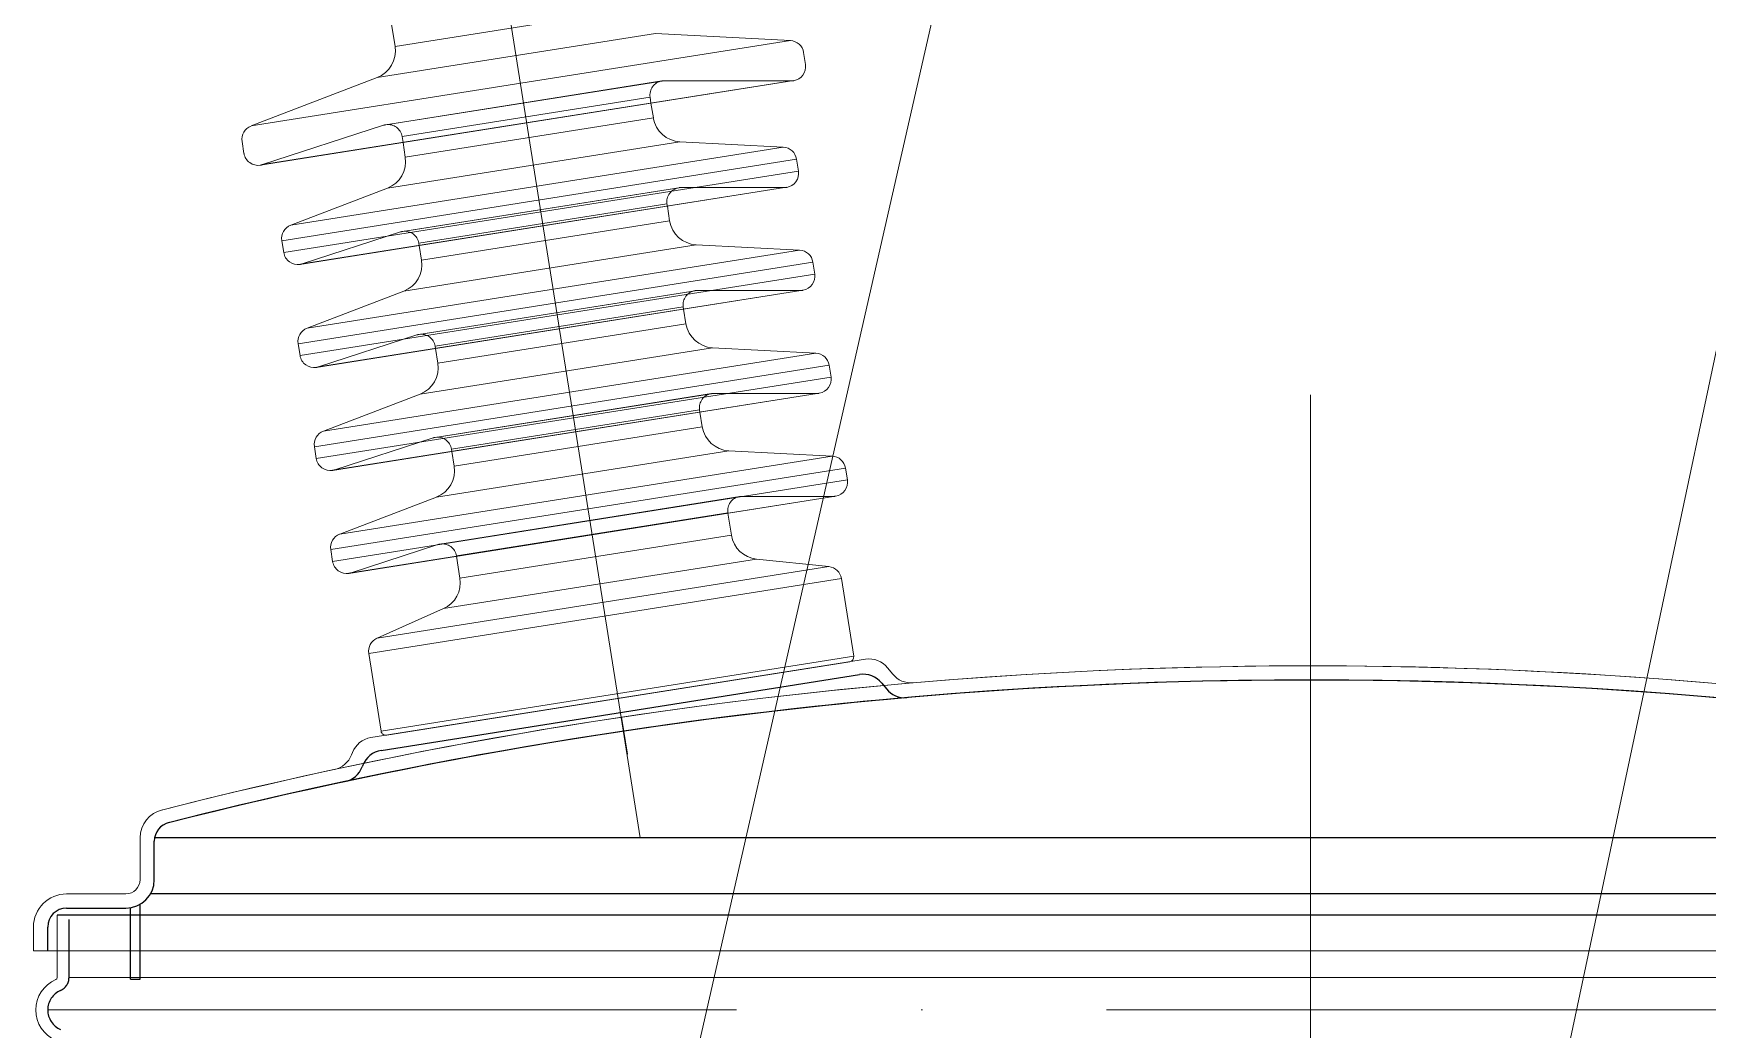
# Model space of a CAD drawing. Header units: millimetres. Extents: x 89051 to 218395, y -330386 to -125649.
# Drawn here: x 92434.4 to 92787.8, y -126925.2 to -126715 of the extents above; entities that cross this region are included whole.
import ezdxf

# ---------------------------------------------------------------- set-up
doc = ezdxf.new("R2010")
doc.units = ezdxf.units.MM
doc.header["$LTSCALE"] = 13
for name, pattern in [('1 实线', [0]), ('ACAD_ISO03W100', [1.18, 0.47, -0.71]), ('ACAD_ISO04W100', [30, 24, -3, 0, -3]), ('CENTER', [50.8, 31.75, -6.35, 6.35, -6.35]), ('HIDDEN', [9.525, 6.35, -3.175])]:
    doc.linetypes.add(name, pattern=pattern)
doc.layers.get('0').update_dxf_attribs({"color": 1, "linetype": 'CENTER'})
doc.layers.add('标注、文本', color=3, linetype='Continuous', lineweight=25)
doc.layers.add('铁心', color=3, linetype='Continuous', lineweight=0)
doc.layers.add('粗实线', color=4, linetype='Continuous')

# ---------------------------------------------------------------- blocks, each defined once
blk = doc.blocks.new('125506')
at = {"color": 7, "linetype": 'Continuous', "lineweight": 15}
for p, q in [((72057.51, -123615.06), (72056.29, -123607.34)), ((72094.17, -123613.22), (72113.14, -123614.21)), ((72115.26, -123617.57), (72115.01, -123615.9)), ((72037.26, -123626.23), (72054.99, -123619.42)), ((72113.62, -123619.85), (72038.55, -123631.74)), ((72093.53, -123623.03), (72093.86, -123625.09)), ((72036.26, -123630.08), (72036, -123628.41)), ((72058.96, -123630.61), (72058.64, -123628.56)), ((72097.6, -123628.46), (72112.15, -123629.22)), ((72114.02, -123630.9), (72114.28, -123632.57)), ((72042.84, -123640.19), (72056.44, -123634.97)), ((72112.62, -123634.86), (72044.14, -123645.71)), ((72095.83, -123637.52), (72096.15, -123639.57)), ((72041.85, -123644.05), (72041.59, -123642.37)), ((72061.25, -123645.1), (72060.93, -123643.05)), ((72099.89, -123642.94), (72114.44, -123643.7)), ((72116.31, -123645.39), (72116.58, -123647.06)), ((72045.14, -123654.68), (72058.74, -123649.46)), ((72114.91, -123649.35), (72046.43, -123660.19)), ((72098.12, -123652.01), (72098.45, -123654.06)), ((72044.15, -123658.53), (72043.88, -123656.86)), ((72063.55, -123659.59), (72063.22, -123657.53)), ((72102.19, -123657.43), (72116.73, -123658.19)), ((72118.61, -123659.87), (72118.87, -123661.55)), ((72047.43, -123669.17), (72061.03, -123663.95)), ((72117.21, -123663.83), (72048.73, -123674.68)), ((72100.42, -123666.49), (72100.74, -123668.54)), ((72046.44, -123673.02), (72046.17, -123671.35)), ((72065.84, -123674.07), (72065.52, -123672.02)), ((72104.48, -123671.91), (72119.03, -123672.68)), ((72120.9, -123674.36), (72121.16, -123676.03)), ((72049.73, -123683.65), (72063.33, -123678.43)), ((72119.5, -123678.32), (72051.02, -123689.17)), ((72104.36, -123680.72), (72104.85, -123683.8)), ((72048.73, -123687.5), (72048.47, -123685.83)), ((72066.65, -123689.85), (72066.17, -123686.77)), ((72108.38, -123687.15), (72118.56, -123688.22)), ((72120.32, -123689.9), (72122.06, -123700.84)), ((72054.98, -123698.29), (72064.33, -123694.13)), ((72055.55, -123711.37), (72053.82, -123700.43)), ((72121.5, -123701.6), (72056.31, -123711.92))]:
    blk.add_line(p, q, dxfattribs=at)
at = {"color": 8, "linetype": 'Continuous', "lineweight": 15}
for p, q in [((72090.43, -123609.85), (72057.51, -123615.06)), ((72094.17, -123613.22), (72054.99, -123619.42)), ((72113.14, -123614.21), (72037.26, -123626.23)), ((72093.86, -123625.09), (72058.96, -123630.61)), ((72112.15, -123629.22), (72042.84, -123640.19)), ((72097.6, -123628.46), (72056.44, -123634.97)), ((72114.02, -123630.9), (72041.59, -123642.37)), ((72114.28, -123632.57), (72041.85, -123644.05)), ((72096.15, -123639.57), (72061.25, -123645.1)), ((72114.44, -123643.7), (72045.14, -123654.68)), ((72099.89, -123642.94), (72058.74, -123649.46)), ((72116.31, -123645.39), (72043.88, -123656.86)), ((72116.58, -123647.06), (72044.15, -123658.53)), ((72098.45, -123654.06), (72063.55, -123659.59)), ((72116.73, -123658.19), (72047.43, -123669.17)), ((72102.19, -123657.43), (72061.03, -123663.95)), ((72118.61, -123659.87), (72046.17, -123671.35)), ((72118.87, -123661.55), (72046.44, -123673.02)), ((72100.74, -123668.54), (72065.84, -123674.07)), ((72104.48, -123671.91), (72063.33, -123678.43)), ((72120.9, -123674.36), (72048.47, -123685.83)), ((72119.03, -123672.68), (72049.73, -123683.65)), ((72121.16, -123676.03), (72048.73, -123687.5)), ((72104.85, -123683.8), (72066.65, -123689.85)), ((72118.56, -123688.22), (72054.98, -123698.29)), ((72108.38, -123687.15), (72064.33, -123694.13)), ((72120.32, -123689.9), (72053.82, -123700.43)), ((72122.06, -123700.84), (72055.55, -123711.37))]:
    blk.add_line(p, q, dxfattribs=at)
at = {"color": 7, "linetype": 'HIDDEN', "lineweight": 0}
for p, q in [((72038.86, -123631.67), (72113.3, -123619.88)), ((72055.91, -123626.13), (72095.38, -123619.88)), ((72056.21, -123626.06), (72095.06, -123619.9)), ((72095.38, -123619.88), (72113.3, -123619.88)), ((72093.4, -123622.19), (72058.5, -123627.72)), ((72093.4, -123622.19), (72093.53, -123623.03)), ((72038.86, -123631.67), (72055.91, -123626.13)), ((72058.64, -123628.56), (72058.5, -123627.72)), ((72044.44, -123645.63), (72112.31, -123634.89)), ((72058.29, -123641.14), (72097.75, -123634.89)), ((72058.59, -123641.06), (72097.44, -123634.91)), ((72097.75, -123634.89), (72112.31, -123634.89)), ((72095.78, -123637.2), (72060.88, -123642.73)), ((72095.78, -123637.2), (72095.83, -123637.52)), ((72044.44, -123645.63), (72058.29, -123641.14)), ((72060.93, -123643.05), (72060.88, -123642.73)), ((72046.74, -123660.12), (72114.6, -123649.37)), ((72060.58, -123655.62), (72100.05, -123649.37)), ((72060.88, -123655.55), (72099.73, -123649.4)), ((72100.05, -123649.37), (72114.6, -123649.37)), ((72098.07, -123651.69), (72063.17, -123657.21)), ((72098.07, -123651.69), (72098.12, -123652.01)), ((72046.74, -123660.12), (72060.58, -123655.62)), ((72063.22, -123657.53), (72063.17, -123657.21)), ((72049.03, -123674.61), (72116.89, -123663.86)), ((72062.87, -123670.11), (72102.34, -123663.86)), ((72063.18, -123670.04), (72102.03, -123663.88)), ((72102.34, -123663.86), (72116.89, -123663.86)), ((72100.37, -123666.17), (72065.47, -123671.7)), ((72100.37, -123666.17), (72100.42, -123666.49)), ((72049.03, -123674.61), (72062.87, -123670.11)), ((72065.52, -123672.02), (72065.47, -123671.7)), ((72051.33, -123689.09), (72119.19, -123678.34)), ((72063.56, -123685.12), (72106.32, -123678.34)), ((72063.87, -123685.04), (72106.01, -123678.37)), ((72106.32, -123678.34), (72119.19, -123678.34)), ((72104.35, -123680.66), (72066.16, -123686.71)), ((72104.35, -123680.66), (72104.36, -123680.72)), ((72051.33, -123689.09), (72063.56, -123685.12)), ((72066.17, -123686.77), (72066.16, -123686.71)), ((72056.35, -123711.92), (72121.47, -123701.6))]:
    blk.add_line(p, q, dxfattribs=at)
at = {"color": 7, "linetype": 'Continuous', "lineweight": 15}
for centre, radius, start, end in [((72053.56, -123615.69), 4, 291, 9), ((72113.03, -123616.21), 2, 8.7563, 86.7563), ((72113.29, -123617.88), 2, 278.7563, 8.7563), ((72097.81, -123624.46), 4, 189, 267), ((72037.97, -123628.1), 2, 111, 189), ((72112.04, -123631.21), 2, 9, 87), ((72038.24, -123629.77), 2, 189, 279), ((72055.01, -123631.24), 4, 291, 9), ((72112.31, -123632.89), 2, 279, 9), ((72043.56, -123642.06), 2, 111, 189), ((72100.1, -123638.95), 4, 189, 267), ((72043.83, -123643.73), 2, 189, 279), ((72114.34, -123645.7), 2, 9, 87), ((72057.3, -123645.73), 4, 291, 9), ((72114.6, -123647.37), 2, 279, 9), ((72045.86, -123656.55), 2, 111, 189), ((72102.4, -123653.43), 4, 189, 267), ((72116.63, -123660.19), 2, 9, 87), ((72046.12, -123658.22), 2, 189, 279), ((72059.6, -123660.21), 4, 291, 9), ((72116.89, -123661.86), 2, 279, 9), ((72048.15, -123671.03), 2, 111, 189), ((72104.69, -123667.92), 4, 189, 267), ((72048.41, -123672.7), 2, 189, 279), ((72061.89, -123674.7), 4, 291, 9), ((72118.92, -123674.67), 2, 9, 87), ((72119.19, -123676.34), 2, 279, 9), ((72050.44, -123685.52), 2, 111, 189), ((72108.8, -123683.18), 4, 189, 264), ((72050.71, -123687.19), 2, 189, 279), ((72118.35, -123690.21), 2, 9, 84), ((72062.7, -123690.48), 4, 294, 9), ((72055.79, -123700.12), 2, 114, 189), ((72121.4, -123700.94), 0.667, 279, 9), ((72056.21, -123711.27), 0.667, 189, 279)]:
    blk.add_arc(centre, radius, start, end, dxfattribs=at)
at = {"color": 7, "linetype": 'HIDDEN', "lineweight": 0}
for centre, radius, start, end in [((72095.38, -123621.88), 2, 99, 189), ((72095.38, -123621.88), 2, 90, 99), ((72113.29, -123617.88), 2, 269.7563, 278.7563), ((72113.3, -123617.88), 2, 270, 279), ((72056.53, -123628.03), 2, 99, 108), ((72056.53, -123628.03), 2, 9, 99), ((72038.24, -123629.77), 2, 279, 288), ((72097.75, -123636.89), 2, 99, 189), ((72097.75, -123636.89), 2, 90, 99), ((72112.31, -123632.89), 2, 270, 279), ((72058.9, -123643.04), 2, 99, 108), ((72058.9, -123643.04), 2, 9, 99), ((72043.83, -123643.73), 2, 279, 288), ((72100.05, -123651.37), 2, 99, 189), ((72100.05, -123651.37), 2, 90, 99), ((72114.6, -123647.37), 2, 270, 279), ((72061.2, -123657.53), 2, 99, 108), ((72061.2, -123657.53), 2, 9, 99), ((72046.12, -123658.22), 2, 279, 288), ((72102.34, -123665.86), 2, 99, 189), ((72102.34, -123665.86), 2, 90, 99), ((72116.89, -123661.86), 2, 270, 279), ((72063.49, -123672.01), 2, 99, 108), ((72063.49, -123672.01), 2, 9, 99), ((72048.41, -123672.7), 2, 279, 288), ((72106.32, -123680.34), 2, 99, 189), ((72106.32, -123680.34), 2, 90, 99), ((72119.19, -123676.34), 2, 270, 279), ((72064.18, -123687.02), 2, 99, 108), ((72064.18, -123687.02), 2, 9, 99), ((72050.71, -123687.19), 2, 279, 288), ((72121.4, -123700.94), 0.667, 276, 279), ((72056.21, -123711.27), 0.667, 279, 282)]:
    blk.add_arc(centre, radius, start, end, dxfattribs=at)
at = {"layer": '标注、文本', "color": 1, "linetype": 'ACAD_ISO04W100', "lineweight": 15}
blk.add_line((72088.91, -123706.76), (72056.33, -123501.57), dxfattribs=at)

msp = doc.modelspace()

# ---------------------------------------------------------------- linework, layer by layer
at = {"color": 7, "linetype": '1 实线', "lineweight": 0}
for p, q in [((92505.64, -126863.6), (92610.03, -126847.07)), ((92614.7, -126848.86), (92615.79, -126850.21)), ((92501.76, -126866.75), (92501.57, -126867.23)), ((92456.93, -126893.58), (92456.93, -126884.72)), ((92441.43, -126896.58), (92453.93, -126896.58)), ((92439.43, -126914.2), (92439.43, -126901.08)), ((92434.43, -126908.58), (92434.43, -126903.58)), ((92437.43, -126908.58), (92434.43, -126908.58)), ((92970.43, -126908.58), (92434.43, -126908.58)), ((92441.93, -126914.2), (92965.93, -126914.2))]:
    msp.add_line(p, q, dxfattribs=at)
for centre, radius, start, end in [((92703.93, -127828.92), 980.47, 75.68133, 104.31867), ((92703.93, -127828.92), 980.47, 85.09524, 104.31867), ((92610.81, -126852.01), 5, 39, 99), ((92619.67, -126847.06), 5, 219, 274.9048), ((92506.42, -126868.54), 5, 99, 159), ((92496.9, -126865.44), 5, 282.1272, 339), ((92462.93, -126884.72), 6, 102.4958, 180), ((92453.93, -126893.58), 3, 270, 0), ((92453.93, -126893.58), 3, 270, 0), ((92441.43, -126903.58), 7, 90, 180), ((92441.93, -126921.08), 7, 113.5782, 246.4218), ((92438.93, -126914.2), 0.5, 293.5782, 0)]:
    msp.add_arc(centre, radius, start, end, dxfattribs=at)
at = {"layer": '标注、文本', "color": 1, "linetype": 'ACAD_ISO04W100', "lineweight": 15}
for p, q in [((92703.93, -127883.46), (92703.93, -126790.6)), ((92557.84, -126855.33), (92562.49, -126884.72)), ((92972.93, -126921.08), (92437.43, -126921.08))]:
    msp.add_line(p, q, dxfattribs=at)
at = {"layer": '标注、文本'}
for p, q in [((92507.82, -126866.29), (92608.79, -126850.3)), ((92613.46, -126852.09), (92614.46, -126853.33)), ((92558.44, -126859.31), (92559.74, -126867.08)), ((92503.94, -126869.44), (92503.8, -126869.79)), ((92459.93, -126893.58), (92459.93, -126885.45)), ((92947.86, -126884.72), (92460, -126884.72)), ((92953.93, -126896.58), (92459.13, -126896.58)), ((92441.43, -126899.58), (92453.93, -126899.58)), ((92953.93, -126901.08), (92453.93, -126901.08)), ((92454.93, -126914.58), (92454.93, -126899.49)), ((92456.93, -126914.58), (92456.93, -126898.77)), ((92437.43, -126908.58), (92437.43, -126903.58)), ((92454.93, -126914.58), (92456.93, -126914.58))]:
    msp.add_line(p, q, dxfattribs=at)
for centre, radius, start, end in [((92703.93, -127830.36), 978.91, 85.00957, 104.25133), ((92703.93, -127830.36), 978.91, 75.74867, 104.25133), ((92609.57, -126855.24), 5, 39, 99), ((92618.34, -126850.18), 5, 219, 274.9904), ((92508.6, -126871.23), 5, 99, 159), ((92499.13, -126868), 5, 282.0138, 339), ((92463.93, -126885.45), 4, 102.3972, 180), ((92453.93, -126893.58), 6, 270, 0), ((92441.43, -126903.58), 4, 90, 180)]:
    msp.add_arc(centre, radius, start, end, dxfattribs=at)
at = {"layer": '粗实线', "ltscale": 2}
msp.add_line((92968.43, -126901.08), (92439.43, -126901.08), dxfattribs=at)
at = {"layer": '粗实线', "color": 2, "linetype": 'ACAD_ISO03W100', "ltscale": 2}
msp.add_line((92441.93, -126914.2), (92441.93, -126901.08), dxfattribs=at)
for centre, radius, start, end in [((92438.93, -126914.2), 3, 293.5782, 0), ((92441.93, -126921.08), 4.5, 113.5782, 246.4218)]:
    msp.add_arc(centre, radius, start, end, dxfattribs=at)
at = {"layer": '铁心'}
for points in [[(92553.77, -127021.08), (92726.78, -126261.39), (92726.78, -126261.39)], [(92718.49, -127117.6), (92899.1, -126265.3), (92899.1, -126265.3)]]:
    msp.add_lwpolyline(points, dxfattribs=at)

# ---------------------------------------------------------------- block references
at = {"layer": '标注、文本', "xscale": 1.5, "yscale": 1.5, "zscale": 1.5}
msp.add_blockref('125506', (-15575.53, 58704.81), dxfattribs=at)

doc.saveas('drawing.dxf')
